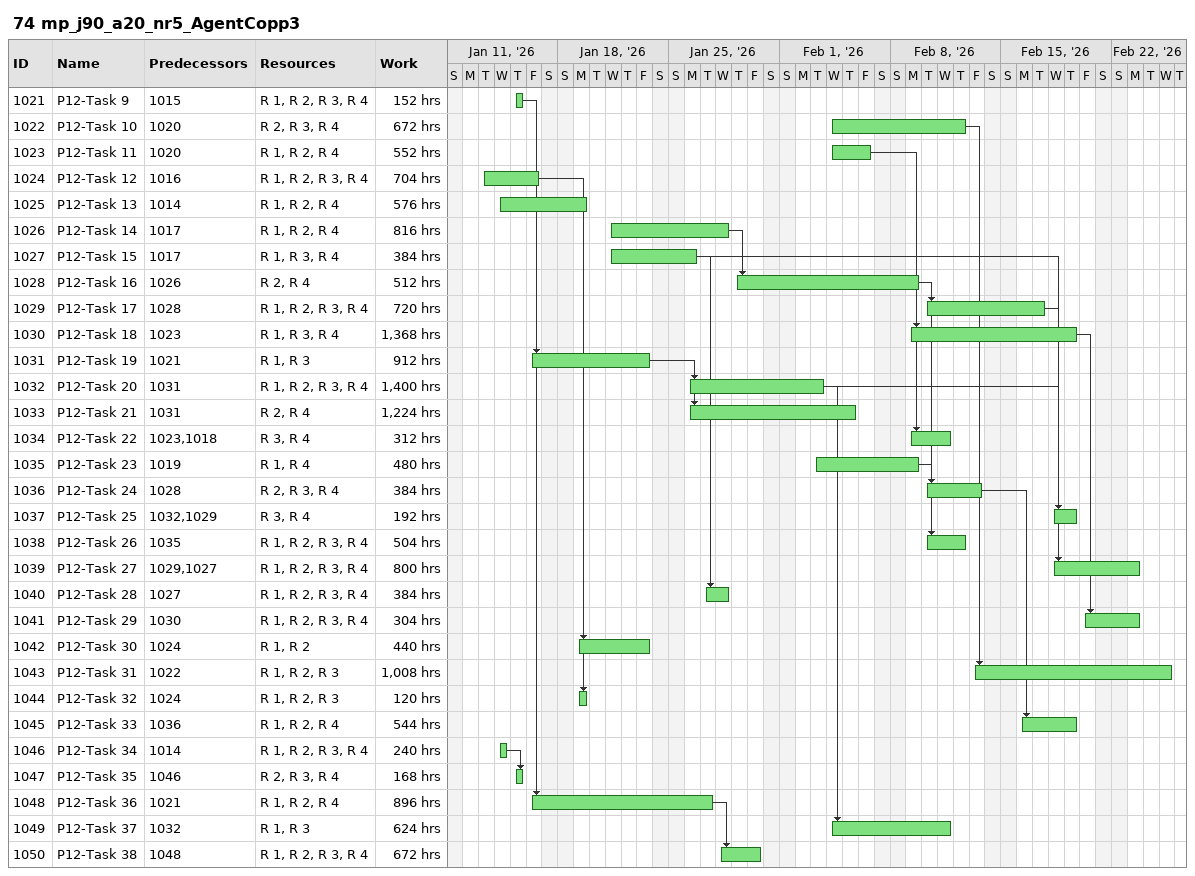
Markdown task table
74 mp_j90_a20_nr5_AgentCopp3

| ID | Task | Start | Finish | Predecessors | Resources | Work (h) |
|---|---|---|---|---|---|---|
| 1021 | P12-Task 9 | 2026-01-15 | 2026-01-15 | 1015 | R 1, R 2, R 3, R 4 | 152 |
| 1022 | P12-Task 10 | 2026-02-04 | 2026-02-12 | 1020 | R 2, R 3, R 4 | 672 |
| 1023 | P12-Task 11 | 2026-02-04 | 2026-02-06 | 1020 | R 1, R 2, R 4 | 552 |
| 1024 | P12-Task 12 | 2026-01-13 | 2026-01-16 | 1016 | R 1, R 2, R 3, R 4 | 704 |
| 1025 | P12-Task 13 | 2026-01-14 | 2026-01-19 | 1014 | R 1, R 2, R 4 | 576 |
| 1026 | P12-Task 14 | 2026-01-21 | 2026-01-28 | 1017 | R 1, R 2, R 4 | 816 |
| 1027 | P12-Task 15 | 2026-01-21 | 2026-01-26 | 1017 | R 1, R 3, R 4 | 384 |
| 1028 | P12-Task 16 | 2026-01-29 | 2026-02-09 | 1026 | R 2, R 4 | 512 |
| 1029 | P12-Task 17 | 2026-02-10 | 2026-02-17 | 1028 | R 1, R 2, R 3, R 4 | 720 |
| 1030 | P12-Task 18 | 2026-02-09 | 2026-02-19 | 1023 | R 1, R 3, R 4 | 1368 |
| 1031 | P12-Task 19 | 2026-01-16 | 2026-01-23 | 1021 | R 1, R 3 | 912 |
| 1032 | P12-Task 20 | 2026-01-26 | 2026-02-03 | 1031 | R 1, R 2, R 3, R 4 | 1400 |
| 1033 | P12-Task 21 | 2026-01-26 | 2026-02-05 | 1031 | R 2, R 4 | 1224 |
| 1034 | P12-Task 22 | 2026-02-09 | 2026-02-11 | 1023, 1018 | R 3, R 4 | 312 |
| 1035 | P12-Task 23 | 2026-02-03 | 2026-02-09 | 1019 | R 1, R 4 | 480 |
| 1036 | P12-Task 24 | 2026-02-10 | 2026-02-13 | 1028 | R 2, R 3, R 4 | 384 |
| 1037 | P12-Task 25 | 2026-02-18 | 2026-02-19 | 1032, 1029 | R 3, R 4 | 192 |
| 1038 | P12-Task 26 | 2026-02-10 | 2026-02-12 | 1035 | R 1, R 2, R 3, R 4 | 504 |
| 1039 | P12-Task 27 | 2026-02-18 | 2026-02-23 | 1029, 1027 | R 1, R 2, R 3, R 4 | 800 |
| 1040 | P12-Task 28 | 2026-01-27 | 2026-01-28 | 1027 | R 1, R 2, R 3, R 4 | 384 |
| 1041 | P12-Task 29 | 2026-02-20 | 2026-02-23 | 1030 | R 1, R 2, R 3, R 4 | 304 |
| 1042 | P12-Task 30 | 2026-01-19 | 2026-01-23 | 1024 | R 1, R 2 | 440 |
| 1043 | P12-Task 31 | 2026-02-13 | 2026-02-25 | 1022 | R 1, R 2, R 3 | 1008 |
| 1044 | P12-Task 32 | 2026-01-19 | 2026-01-19 | 1024 | R 1, R 2, R 3 | 120 |
| 1045 | P12-Task 33 | 2026-02-16 | 2026-02-19 | 1036 | R 1, R 2, R 4 | 544 |
| 1046 | P12-Task 34 | 2026-01-14 | 2026-01-14 | 1014 | R 1, R 2, R 3, R 4 | 240 |
| 1047 | P12-Task 35 | 2026-01-15 | 2026-01-15 | 1046 | R 2, R 3, R 4 | 168 |
| 1048 | P12-Task 36 | 2026-01-16 | 2026-01-27 | 1021 | R 1, R 2, R 4 | 896 |
| 1049 | P12-Task 37 | 2026-02-04 | 2026-02-11 | 1032 | R 1, R 3 | 624 |
| 1050 | P12-Task 38 | 2026-01-28 | 2026-01-30 | 1048 | R 1, R 2, R 3, R 4 | 672 |
